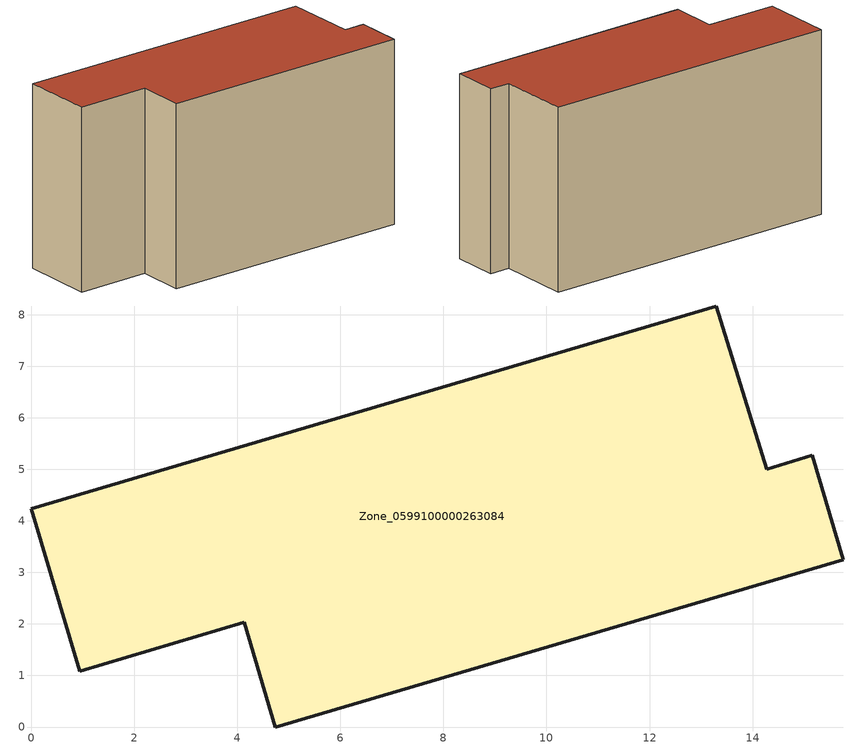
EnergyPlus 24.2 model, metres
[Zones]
Zone_0599100000263084
 floor ground (C_G): 15.76,3.25 4.73,0 4.13,2.03 0.94,1.08 0,4.24 13.29,8.17 14.27,5 15.16,5.27 z0
 wall outside (C_F): 14.27,5 13.29,8.17 0,4.24 0.94,1.08 4.13,2.03 4.73,0 15.76,3.25 15.16,5.27 14.27,5 z0:8.3
 roof outside (C_R): 15.76,3.25 15.16,5.27 14.27,5 13.29,8.17 0,4.24 0.94,1.08 4.13,2.03 4.73,0 z8.3
[BUILDING]
Pand.0599100000263084: North Axis=0; Terrain=City; Loads Convergence Tolerance Value=0.04; Temperature Convergence Tolerance Value=0.4; Solar Distribution=FullExterior; Maximum Number of Warmup Days=25; Minimum Number of Warmup Days=1
[Site:Location]
Rotterdam.The.Hague.AP_ZH_NLD Design_Conditions: Latitude=51.96; Longitude=4.45; Time Zone=1; Elevation=-4.5
[SITE:GROUNDTEMPERATURE:BUILDINGSURFACE]
18, 18, 18, 18, 18, 18, 18, 18, 18, 18, 18, 18
[MATERIAL] Thermal Absorptance=0.9; Solar Absorptance=0.7; Visible Absorptance=0.7
Name | Roughness | Thickness | Conductivity | Density | Specific Heat
G.TI.1975-1991 | MediumSmooth | 0.15 | 0.288461 | 540 | 1210
F.TI.1975-1991 | Rough | 0.3 | 0.230769 | 1920 | 840
R.TI.1975-1991 | MediumRough | 0.2 | 0.153846 | 1500 | 1000
[CONSTRUCTION]
C_G: G.TI.1975-1991
C_F: F.TI.1975-1991
C_R: R.TI.1975-1991
[ZONE]
Zone_0599100000263084: Type=1; Multiplier=1; Ceiling Height=Autocalculate; Volume=Autocalculate; Floor Area=autocalculate; Part of Total Floor Area=Yes
[ZONEINFILTRATION:DESIGNFLOWRATE]
Infil_Zone_0599100000263084: Zone or ZoneList or Space or SpaceList=Zone_0599100000263084; Schedule=AlwaysOn; Design Flow Rate Calculation Method=Flow/Area; Flow Rate per Floor Area=0.003; Constant Term Coefficient=1; Temperature Term Coefficient=0; Velocity Term Coefficient=0; Velocity Squared Term Coefficient=0
[HVACTEMPLATE:ZONE:IDEALLOADSAIRSYSTEM]
Zone_0599100000263084: Maximum Heating Supply Air Temperature=50; Minimum Cooling Supply Air Temperature=13; Maximum Heating Supply Air Humidity Ratio=0.0156; Minimum Cooling Supply Air Humidity Ratio=0.0077; Heating Limit=NoLimit; Cooling Limit=NoLimit; Dehumidification Control Type=ConstantSensibleHeatRatio; Cooling Sensible Heat Ratio=0.7; Dehumidification Setpoint=60; Humidification Control Type=None; Humidification Setpoint=30; Outdoor Air Method=None; Outdoor Air Flow Rate per Person=0.00944; Outdoor Air Flow Rate per Zone Floor Area=0; Outdoor Air Flow Rate per Zone=0; Demand Controlled Ventilation Type=None; Outdoor Air Economizer Type=NoEconomizer; Heat Recovery Type=None; Sensible Heat Recovery Effectiveness=0.7; Latent Heat Recovery Effectiveness=0.65
[ZONECONTROL:THERMOSTAT]
ThermostatControl_Zone_0599100000263084: Zone or ZoneList=Zone_0599100000263084; Control Type Schedule=DualSetpointControlType; Control 1=Thermostat_Zone_0599100000263084; Temperature Difference Between Cutout And Setpoint=0
[THERMOSTATSETPOINT:DUALSETPOINT]
Thermostat_Zone_0599100000263084: Heating Setpoint Temperature Schedule=HeatingSetpoint_Zone_0599100000263084; Cooling Setpoint Temperature Schedule=CoolingSetpoint_Zone_0599100000263084
[SCHEDULE:COMPACT]
HeatingSetpoint_Zone_0599100000263084: Through: 12/31, For: AllDays, Until: 24:00, 21
CoolingSetpoint_Zone_0599100000263084: Through: 12/31, For: AllDays, Until: 24:00, 24
DualSetpointControlType: Through: 12/31, For: AllDays, Until: 24:00, 4
AlwaysOn: Through: 12/31, For: AllDays, Until: 24:00, 1
